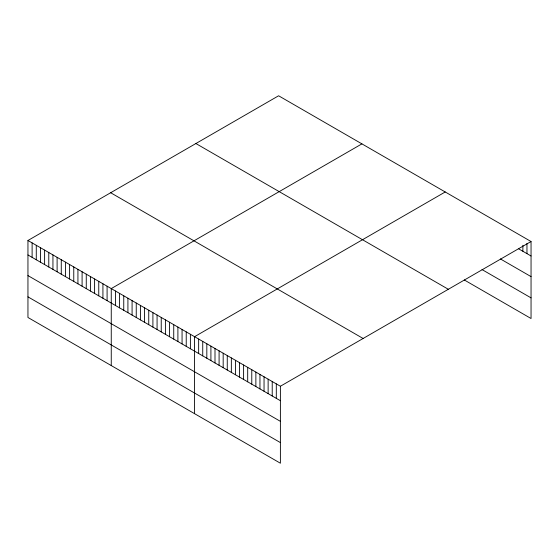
<?xml version="1.0" encoding="UTF-8"?>
<svg xmlns="http://www.w3.org/2000/svg" width="559" height="559" viewBox="0 0 559 559"><rect width="100%" height="100%" fill="white"/><g stroke="black" fill="none" stroke-linecap="round" stroke-linejoin="round"><path stroke-width="0.84" d="M27.95 240.489L280.394 386.241L280.394 463.222L27.95 317.477L27.95 240.489L278.606 95.778L531.05 241.523L531.05 318.511L464.291 279.968M361.911 143.873L111.255 288.591L111.255 365.572M445.223 191.968L194.56 336.686L194.56 413.667M280.394 386.241L531.05 241.523M518.787 248.916L531.05 255.994M500.396 258.929L531.05 276.621M482.005 269.564L531.05 297.877M195.888 143.53L448.332 289.276M110.668 192.736L363.112 338.481M27.95 254.96L280.394 400.705M27.95 275.594L280.394 421.339M27.95 296.85L280.394 442.595M526.962 243.417L526.962 253.632M522.875 245.317L522.875 251.27M276.307 383.879L276.307 398.35M272.219 381.517L272.219 395.989M268.131 379.156L268.131 393.627M264.044 376.801L264.044 391.272M259.956 374.439L259.956 388.91M255.868 372.077L255.868 386.549M251.781 369.723L251.781 384.194M247.693 367.361L247.693 381.832M243.605 364.999L243.605 379.47M239.525 362.644L239.525 377.108M235.437 360.282L235.437 374.754M231.349 357.921L231.349 372.392M227.261 355.559L227.261 370.03M223.174 353.204L223.174 367.675M219.086 350.842L219.086 365.313M214.998 348.481L214.998 362.952M210.911 346.126L210.911 360.59M206.823 343.764L206.823 358.235M202.735 341.402L202.735 355.873M198.648 339.04L198.648 353.512M190.395 334.282L190.395 348.753M186.231 331.871L186.231 346.342M182.066 329.468L182.066 343.939M177.902 327.064L177.902 341.535M173.737 324.66L173.737 339.131M169.573 322.257L169.573 336.728M165.408 319.853L165.408 334.324M161.237 317.442L161.237 331.913M157.072 315.038L157.072 329.51M152.907 312.635L152.907 327.106M148.743 310.231L148.743 324.702M144.578 307.827L144.578 322.298M140.414 305.424L140.414 319.895M136.249 303.02L136.249 317.484M132.085 300.609L132.085 315.08M127.92 298.206L127.92 312.677M123.756 295.802L123.756 310.273M119.584 293.398L119.584 307.869M115.42 290.994L115.42 305.466M107.09 286.18L107.09 300.651M102.926 283.776L102.926 298.247M98.761 281.373L98.761 295.844M94.597 278.969L94.597 293.44M90.432 276.565L90.432 291.036M86.268 274.162L86.268 288.633M82.096 271.751L82.096 286.222M77.932 269.347L77.932 283.818M73.767 266.943L73.767 281.415M69.602 264.54L69.602 279.011M65.438 262.136L65.438 276.607M61.273 259.732L61.273 274.203M57.109 257.322L57.109 271.793M52.944 254.918L52.944 269.389M48.78 252.514L48.78 266.985M44.608 250.111L44.608 264.582M40.444 247.707L40.444 262.178M36.279 245.303L36.279 259.774M32.115 242.892L32.115 257.364"/></g></svg>
